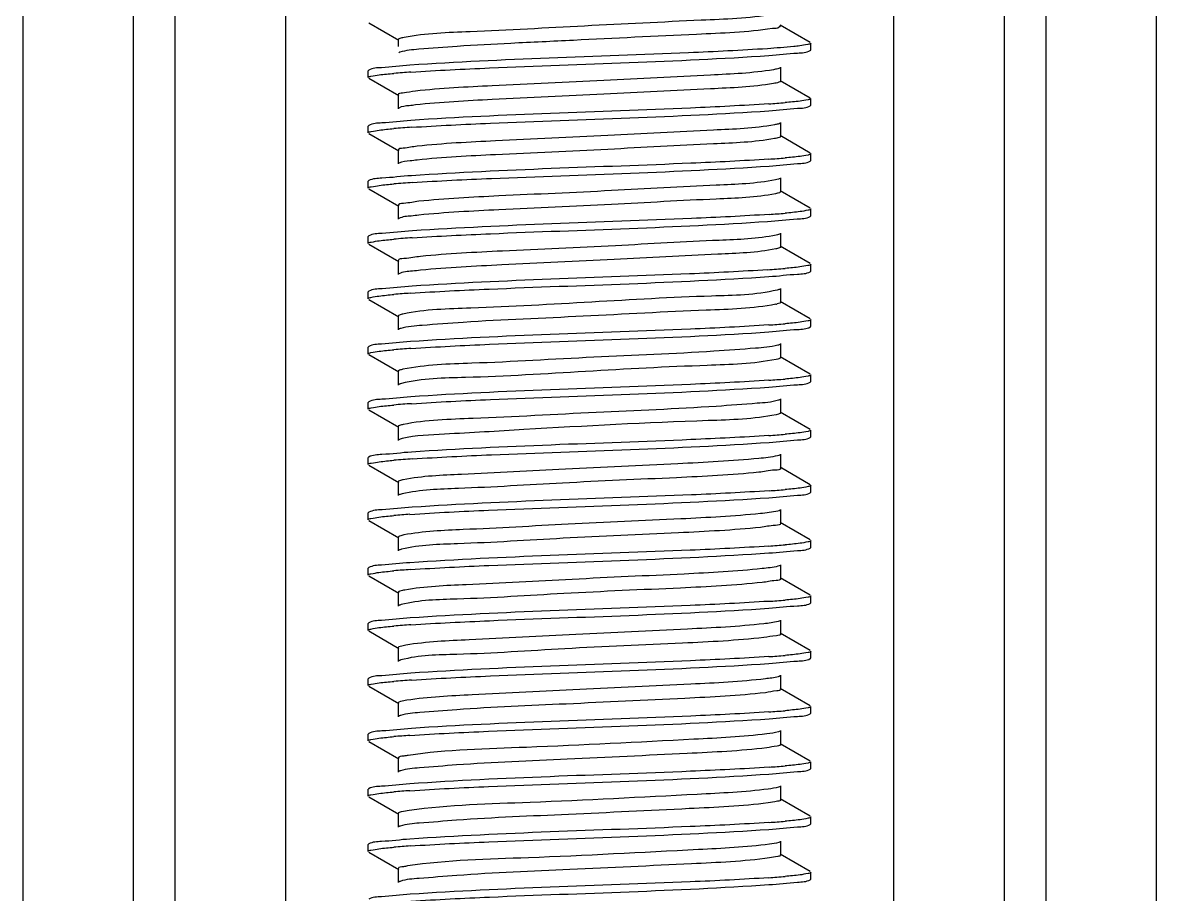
# Model space of a CAD drawing. Extents: x 1725261 to 1937680, y 860327 to 1571294.
# Drawn here: x 1831691.6 to 1832179.8, y 1212418.3 to 1212793.8 of the extents above; entities that cross this region are included whole.
import ezdxf

# ---------------------------------------------------------------- set-up
doc = ezdxf.new("R2010")
doc.units = 0
doc.header["$LTSCALE"] = 1000
doc.header["$MEASUREMENT"] = 0

msp = doc.modelspace()

# ---------------------------------------------------------------- linework, layer by layer
at = {"linetype": 'Continuous'}
for p, q in [((1831691.64, 1215988.29), (1831691.64, 1211247.26)), ((1831739.26, 1215988.29), (1831739.26, 1211247.26)), ((1831757.12, 1215988.29), (1831757.12, 1211247.26)), ((1831804.75, 1215988.29), (1831804.75, 1211247.26)), ((1832066.69, 1215988.29), (1832066.69, 1211247.26)), ((1832114.32, 1215988.29), (1832114.32, 1211247.26)), ((1832132.18, 1215988.29), (1832132.18, 1211247.26)), ((1832179.8, 1215988.29), (1832179.8, 1211247.26)), ((1831840.69, 1212793.7), (1831853.62, 1212786.22)), ((1832030.75, 1212785.29), (1832017.82, 1212792.77)), ((1831853.36, 1212786.52), (1831853.36, 1212783.51)), ((1831854.04, 1212781.05), (1831853.62, 1212780.87)), ((1832030.75, 1212781.79), (1832030.97, 1212782.05)), ((1832030.97, 1212782.05), (1832030.97, 1212785.03)), ((1832030.97, 1212782.05), (1832030.97, 1212785.03)), ((1831840.69, 1212773.38), (1831840.47, 1212773.12)), ((1831840.47, 1212770.15), (1831840.47, 1212773.12)), ((1831840.47, 1212770.15), (1831840.47, 1212773.12)), ((1832018.08, 1212768.66), (1832018.08, 1212774.61)), ((1831840.69, 1212769.89), (1831853.62, 1212762.4)), ((1832017.88, 1212768.92), (1832030.74, 1212761.48)), ((1831853.36, 1212762.7), (1831853.36, 1212756.75)), ((1832030.75, 1212757.98), (1832030.97, 1212758.24)), ((1832030.97, 1212758.24), (1832030.97, 1212761.22)), ((1832030.97, 1212758.24), (1832030.97, 1212761.22)), ((1831840.69, 1212749.57), (1831840.47, 1212749.31)), ((1831840.47, 1212746.33), (1831840.47, 1212749.31)), ((1831840.47, 1212746.33), (1831840.47, 1212749.31)), ((1832018.08, 1212744.85), (1832018.08, 1212750.8)), ((1831840.69, 1212746.07), (1831853.62, 1212738.59)), ((1832030.75, 1212737.66), (1832017.82, 1212745.15)), ((1831853.36, 1212738.89), (1831853.36, 1212732.94)), ((1832030.97, 1212734.43), (1832030.97, 1212737.4)), ((1832030.97, 1212734.43), (1832030.97, 1212737.4)), ((1832030.75, 1212734.17), (1832030.97, 1212734.43)), ((1831840.69, 1212725.76), (1831840.47, 1212725.5)), ((1831840.47, 1212722.52), (1831840.47, 1212725.5)), ((1831840.47, 1212722.52), (1831840.47, 1212725.5)), ((1832018.08, 1212721.03), (1832018.08, 1212726.99)), ((1831840.69, 1212722.26), (1831853.62, 1212714.78)), ((1832030.75, 1212713.85), (1832017.82, 1212721.33)), ((1831853.36, 1212715.08), (1831853.36, 1212709.13)), ((1832030.97, 1212710.61), (1832030.97, 1212713.59)), ((1832030.97, 1212710.61), (1832030.97, 1212713.59)), ((1832030.75, 1212710.35), (1832030.97, 1212710.61)), ((1832018.08, 1212697.22), (1832018.08, 1212703.17)), ((1831840.69, 1212701.95), (1831840.47, 1212701.68)), ((1831840.47, 1212698.71), (1831840.47, 1212701.68)), ((1831840.47, 1212698.71), (1831840.47, 1212701.68)), ((1831840.69, 1212698.45), (1831853.62, 1212690.97)), ((1832030.75, 1212690.04), (1832017.82, 1212697.52)), ((1831853.36, 1212691.27), (1831853.36, 1212685.31)), ((1832030.97, 1212686.8), (1832030.97, 1212689.78)), ((1832030.97, 1212686.8), (1832030.97, 1212689.78)), ((1832030.75, 1212686.54), (1832030.97, 1212686.8)), ((1832018.08, 1212673.41), (1832018.08, 1212679.36)), ((1831840.69, 1212678.13), (1831840.47, 1212677.87)), ((1831840.47, 1212674.9), (1831840.47, 1212677.87)), ((1831840.47, 1212674.9), (1831840.47, 1212677.87)), ((1831840.69, 1212674.63), (1831853.62, 1212667.15)), ((1832030.75, 1212666.23), (1832017.82, 1212673.71)), ((1831853.36, 1212667.45), (1831853.36, 1212661.5)), ((1832030.97, 1212662.99), (1832030.97, 1212665.97)), ((1832030.97, 1212662.99), (1832030.97, 1212665.97)), ((1832030.75, 1212662.73), (1832030.97, 1212662.99)), ((1831840.69, 1212654.32), (1831840.47, 1212654.06)), ((1831840.47, 1212651.08), (1831840.47, 1212654.06)), ((1831840.47, 1212651.08), (1831840.47, 1212654.06)), ((1832018.08, 1212649.59), (1832018.08, 1212655.55)), ((1831840.69, 1212650.82), (1831853.62, 1212643.34)), ((1832030.75, 1212642.41), (1832017.82, 1212649.9)), ((1832016.8, 1212648.92), (1832016.05, 1212648.75)), ((1831853.36, 1212643.64), (1831853.36, 1212637.69)), ((1832030.97, 1212639.18), (1832030.97, 1212642.15)), ((1832030.97, 1212639.18), (1832030.97, 1212642.15)), ((1832030.75, 1212638.92), (1832030.97, 1212639.18)), ((1831840.69, 1212630.51), (1831840.47, 1212630.25)), ((1831840.47, 1212627.27), (1831840.47, 1212630.25)), ((1831840.47, 1212627.27), (1831840.47, 1212630.25)), ((1832018.08, 1212625.78), (1832018.08, 1212631.73)), ((1831840.69, 1212627.01), (1831853.62, 1212619.53)), ((1832017.07, 1212625.19), (1832016.08, 1212624.94)), ((1832030.75, 1212618.6), (1832017.82, 1212626.08)), ((1831853.36, 1212619.83), (1831853.36, 1212613.87)), ((1832030.75, 1212615.1), (1832030.97, 1212615.36)), ((1832030.97, 1212615.36), (1832030.97, 1212618.34)), ((1832030.97, 1212615.36), (1832030.97, 1212618.34)), ((1831840.69, 1212606.69), (1831840.47, 1212606.43)), ((1831840.47, 1212603.46), (1831840.47, 1212606.43)), ((1831840.47, 1212603.46), (1831840.47, 1212606.43)), ((1832018.08, 1212601.97), (1832018.08, 1212607.92)), ((1831840.69, 1212603.2), (1831853.62, 1212595.71)), ((1832030.75, 1212594.79), (1832017.82, 1212602.27)), ((1831853.36, 1212596.02), (1831853.36, 1212590.06)), ((1832030.75, 1212591.29), (1832030.97, 1212591.55)), ((1832030.97, 1212591.55), (1832030.97, 1212594.53)), ((1832030.97, 1212591.55), (1832030.97, 1212594.53)), ((1831840.69, 1212582.88), (1831840.47, 1212582.62)), ((1831840.47, 1212579.64), (1831840.47, 1212582.62)), ((1831840.47, 1212579.64), (1831840.47, 1212582.62)), ((1832018.08, 1212578.16), (1832018.08, 1212584.11)), ((1831840.69, 1212579.38), (1831853.62, 1212571.9)), ((1832030.75, 1212570.97), (1832017.82, 1212578.46)), ((1831853.36, 1212572.2), (1831853.36, 1212566.25)), ((1832030.75, 1212567.48), (1832030.97, 1212567.74)), ((1832030.97, 1212567.74), (1832030.97, 1212570.71)), ((1832030.97, 1212567.74), (1832030.97, 1212570.71)), ((1831840.69, 1212559.07), (1831840.47, 1212558.81)), ((1831840.47, 1212555.83), (1831840.47, 1212558.81)), ((1831840.47, 1212555.83), (1831840.47, 1212558.81)), ((1832018.08, 1212554.34), (1832018.08, 1212560.3)), ((1831840.69, 1212555.57), (1831853.62, 1212548.09)), ((1832030.75, 1212547.16), (1832017.82, 1212554.64)), ((1831853.36, 1212548.39), (1831853.36, 1212542.44)), ((1832030.97, 1212543.92), (1832030.97, 1212546.9)), ((1832030.97, 1212543.92), (1832030.97, 1212546.9)), ((1832030.75, 1212543.66), (1832030.97, 1212543.92)), ((1831840.69, 1212535.26), (1831840.47, 1212534.99)), ((1831840.47, 1212532.02), (1831840.47, 1212534.99)), ((1831840.47, 1212532.02), (1831840.47, 1212534.99)), ((1832018.08, 1212530.53), (1832018.08, 1212536.48)), ((1831840.69, 1212531.76), (1831853.62, 1212524.28)), ((1832030.75, 1212523.35), (1832017.82, 1212530.83)), ((1831853.36, 1212524.58), (1831853.36, 1212518.62)), ((1832030.97, 1212520.11), (1832030.97, 1212523.09)), ((1832030.97, 1212520.11), (1832030.97, 1212523.09)), ((1832030.75, 1212519.85), (1832030.97, 1212520.11)), ((1832018.08, 1212506.72), (1832018.08, 1212512.67)), ((1831840.69, 1212511.44), (1831840.47, 1212511.18)), ((1831840.47, 1212508.21), (1831840.47, 1212511.18)), ((1831840.47, 1212508.21), (1831840.47, 1212511.18)), ((1831840.69, 1212507.94), (1831853.62, 1212500.46)), ((1832030.75, 1212499.54), (1832017.82, 1212507.02)), ((1831853.36, 1212500.76), (1831853.36, 1212494.81)), ((1832030.97, 1212496.3), (1832030.97, 1212499.28)), ((1832030.97, 1212496.3), (1832030.97, 1212499.28)), ((1832030.75, 1212496.04), (1832030.97, 1212496.3)), ((1832018.08, 1212482.9), (1832018.08, 1212488.86)), ((1831840.69, 1212487.63), (1831840.47, 1212487.37)), ((1831840.47, 1212484.39), (1831840.47, 1212487.37)), ((1831840.47, 1212484.39), (1831840.47, 1212487.37)), ((1831840.69, 1212484.13), (1831853.62, 1212476.65)), ((1832030.75, 1212475.72), (1832017.82, 1212483.21)), ((1831853.36, 1212476.95), (1831853.36, 1212471)), ((1832030.97, 1212472.49), (1832030.97, 1212475.46)), ((1832030.97, 1212472.49), (1832030.97, 1212475.46)), ((1832030.75, 1212472.23), (1832030.97, 1212472.49)), ((1831840.69, 1212463.82), (1831840.47, 1212463.56)), ((1832018.08, 1212459.09), (1832018.08, 1212465.04)), ((1831840.47, 1212460.58), (1831840.47, 1212463.56)), ((1831840.47, 1212460.58), (1831840.47, 1212463.56)), ((1831840.69, 1212460.32), (1831853.62, 1212452.84)), ((1832030.75, 1212451.91), (1832017.82, 1212459.39)), ((1831853.36, 1212453.14), (1831853.36, 1212447.19)), ((1832030.97, 1212448.67), (1832030.97, 1212451.65)), ((1832030.97, 1212448.67), (1832030.97, 1212451.65)), ((1832030.75, 1212448.41), (1832030.97, 1212448.67)), ((1831840.69, 1212440), (1831840.47, 1212439.74)), ((1831840.47, 1212436.77), (1831840.47, 1212439.74)), ((1831840.47, 1212436.77), (1831840.47, 1212439.74)), ((1832018.08, 1212435.28), (1832018.08, 1212441.23)), ((1831840.69, 1212436.51), (1831853.62, 1212429.02)), ((1832030.75, 1212428.1), (1832017.82, 1212435.58)), ((1831853.36, 1212429.33), (1831853.36, 1212423.37)), ((1832030.75, 1212424.6), (1832030.97, 1212424.86)), ((1832030.97, 1212424.86), (1832030.97, 1212427.84)), ((1832030.97, 1212424.86), (1832030.97, 1212427.84))]:
    msp.add_line(p, q, dxfattribs=at)
for centre, radius, start, end in [((1831886.26, 1212358.37), 415.08, 93.7926, 94.8061), ((1831985.58, 1213167.97), 410.04, 273.8292, 274.8033), ((1831886.66, 1212329.59), 420.06, 93.7603, 94.8057), ((1831985.64, 1213143.39), 409.27, 273.8342, 274.8034), ((1831887.1, 1212300.16), 425.69, 93.7255, 94.8043), ((1831985.77, 1213117.93), 407.62, 273.8451, 274.8038), ((1831887.02, 1212277.37), 424.66, 93.7318, 94.8044), ((1831984.92, 1213104.79), 418.32, 273.7704, 274.8067), ((1831885.96, 1212266.92), 411.26, 93.8184, 94.8057), ((1832012.4, 1212690.09), 17.9, 281.5616, 283.1978), ((1831985.58, 1213072.71), 410.03, 273.8292, 274.8033), ((1831886.25, 1212239.45), 414.93, 93.7936, 94.8061), ((1831985.58, 1213048.92), 410.05, 273.8291, 274.8033), ((1831886.64, 1212210.71), 419.88, 93.7615, 94.8057), ((1831985.64, 1213024.38), 409.32, 273.8339, 274.8034), ((1831887.08, 1212181.29), 425.5, 93.7266, 94.8043), ((1831985.77, 1212998.93), 407.68, 273.8448, 274.8037), ((1831885.77, 1212174.04), 408.89, 93.8354, 94.8048), ((1831985.64, 1212976.73), 409.29, 273.8341, 274.8034), ((1831885.95, 1212147.96), 411.16, 93.8191, 94.8056), ((1831985.59, 1212953.64), 410.02, 273.8293, 274.8033), ((1831886.24, 1212120.53), 414.79, 93.7945, 94.8061), ((1831985.58, 1212929.86), 410.06, 273.829, 274.8033), ((1831886.62, 1212091.86), 419.66, 93.7629, 94.8058), ((1831985.62, 1212905.54), 409.55, 273.8325, 274.8033), ((1831885.69, 1212079.76), 407.91, 93.8435, 94.8035), ((1831985.76, 1212880.02), 407.83, 273.8438, 274.8035), ((1831885.76, 1212055.03), 408.84, 93.8358, 94.8047), ((1831985.65, 1212857.63), 409.26, 273.8343, 274.8034), ((1831885.94, 1212028.99), 411.06, 93.8198, 94.8056), ((1831985.59, 1212834.56), 410, 273.8293, 274.8033)]:
    msp.add_arc(centre, radius, start, end, dxfattribs=at)
for points, knots in [([(1832014.46, 1212797.3), (1832004.34, 1212795.71), (1831977.29, 1212794.6), (1831933.89, 1212792.44), (1831891.29, 1212790.06), (1831865.19, 1212789.21), (1831855.85, 1212787.45)], [0, 0, 0, 0, 0.193342, 0.50965, 0.820575, 1, 1, 1, 1]), ([(1832014.46, 1212791.34), (1832003.69, 1212789.65), (1831975.01, 1212788.58), (1831937.49, 1212786.59), (1831903.15, 1212784.97), (1831880.91, 1212783.92), (1831865.07, 1212782.48), (1831856.64, 1212781.98), (1831854.04, 1212781.05)], [0, 0, 0, 0, 0.203475, 0.533865, 0.701503, 0.845145, 0.948486, 1, 1, 1, 1]), ([(1832017.82, 1212792.77), (1832018.04, 1212792.65), (1832016.88, 1212790.86), (1832015.52, 1212791.51), (1832014.46, 1212791.34)], [0, 0, 0, 0, 0.189692, 1, 1, 1, 1]), ([(1831855.85, 1212787.45), (1831855.22, 1212787.33), (1831854.51, 1212787.17), (1831853.36, 1212786.78), (1831853.36, 1212786.52)], [0, 0, 0, 0, 0.711587, 1, 1, 1, 1]), ([(1832012.32, 1212782.62), (1832001.01, 1212781.86), (1831949.71, 1212779.4), (1831898.34, 1212778.21), (1831858.42, 1212775.49)], [0, 0, 0, 0, 0.220809, 1, 1, 1, 1]), ([(1832026.3, 1212783.84), (1832025.42, 1212783.72), (1832020.77, 1212783.21), (1832016.1, 1212782.87), (1832012.32, 1212782.62)], [0, 0, 0, 0, 0.191038, 1, 1, 1, 1]), ([(1832012.97, 1212779.68), (1832017.08, 1212779.96), (1832022.85, 1212780.76), (1832029.14, 1212780.87), (1832030.74, 1212781.79)], [0, 0, 0, 0, 0.690315, 1, 1, 1, 1]), ([(1832030.97, 1212785.03), (1832030.97, 1212784.59), (1832028.65, 1212784.31), (1832027.48, 1212783.99), (1832026.3, 1212783.84)], [0, 0, 0, 0, 0.271231, 1, 1, 1, 1]), ([(1831858.81, 1212772.54), (1831870.1, 1212773.3), (1831921.49, 1212775.77), (1831972.94, 1212776.96), (1832012.97, 1212779.68)], [0, 0, 0, 0, 0.220033, 1, 1, 1, 1]), ([(1831840.47, 1212770.15), (1831840.47, 1212770.58), (1831842.76, 1212770.87), (1831843.92, 1212771.18), (1831845.08, 1212771.33)], [0, 0, 0, 0, 0.271439, 1, 1, 1, 1]), ([(1831858.42, 1212775.49), (1831854.32, 1212775.21), (1831848.57, 1212774.41), (1831842.3, 1212774.3), (1831840.7, 1212773.38)], [0, 0, 0, 0, 0.690276, 1, 1, 1, 1]), ([(1832014.93, 1212773.56), (1832005.98, 1212772.05), (1831981.53, 1212771.03), (1831941.2, 1212768.84), (1831898.85, 1212766.91), (1831871.77, 1212765.54), (1831860.8, 1212764.33)], [0, 0, 0, 0, 0.176416, 0.473758, 0.785535, 1, 1, 1, 1]), ([(1832017.82, 1212774.31), (1832017.49, 1212774.12), (1832016.52, 1212773.86), (1832015.55, 1212773.66), (1832014.93, 1212773.56)], [0, 0, 0, 0, 0.372348, 1, 1, 1, 1]), ([(1832014.93, 1212767.61), (1832005.98, 1212766.1), (1831981.53, 1212765.08), (1831941.2, 1212762.88), (1831898.85, 1212760.96), (1831871.77, 1212759.59), (1831860.8, 1212758.38)], [0, 0, 0, 0, 0.176416, 0.473758, 0.785535, 1, 1, 1, 1]), ([(1832018.08, 1212768.66), (1832018.07, 1212768.34), (1832016.59, 1212767.95), (1832015.72, 1212767.74), (1832014.93, 1212767.61)], [0, 0, 0, 0, 0.283117, 1, 1, 1, 1]), ([(1831860.8, 1212764.33), (1831858.94, 1212764.12), (1831857.16, 1212763.58), (1831853.35, 1212763.39), (1831853.36, 1212762.7)], [0, 0, 0, 0, 0.732536, 1, 1, 1, 1]), ([(1831860.8, 1212758.38), (1831859.9, 1212758.28), (1831857.52, 1212757.92), (1831854.94, 1212757.82), (1831853.62, 1212757.05)], [0, 0, 0, 0, 0.371201, 1, 1, 1, 1]), ([(1832012.97, 1212758.85), (1832001.73, 1212758.08), (1831950.34, 1212755.61), (1831898.9, 1212754.4), (1831858.81, 1212751.7)], [0, 0, 0, 0, 0.218896, 1, 1, 1, 1]), ([(1832013.01, 1212755.87), (1832017.12, 1212756.15), (1832022.87, 1212756.95), (1832029.14, 1212757.06), (1832030.74, 1212757.98)], [0, 0, 0, 0, 0.690269, 1, 1, 1, 1]), ([(1832030.97, 1212761.22), (1832030.97, 1212760.78), (1832028.68, 1212760.5), (1832027.52, 1212760.18), (1832026.37, 1212760.03)], [0, 0, 0, 0, 0.271491, 1, 1, 1, 1]), ([(1831858.81, 1212751.7), (1831854.61, 1212751.42), (1831848.74, 1212750.6), (1831842.33, 1212750.51), (1831840.7, 1212749.57)], [0, 0, 0, 0, 0.690689, 1, 1, 1, 1]), ([(1831859.11, 1212748.74), (1831870.42, 1212749.5), (1831921.72, 1212751.96), (1831973.09, 1212753.16), (1832013.01, 1212755.87)], [0, 0, 0, 0, 0.220774, 1, 1, 1, 1]), ([(1831840.47, 1212746.33), (1831840.47, 1212746.77), (1831842.8, 1212747.05), (1831843.97, 1212747.37), (1831845.14, 1212747.53)], [0, 0, 0, 0, 0.271222, 1, 1, 1, 1]), ([(1832015.37, 1212749.82), (1832006.71, 1212748.26), (1831982.64, 1212747.32), (1831942.66, 1212745.07), (1831900.11, 1212743.18), (1831872.72, 1212741.78), (1831861.51, 1212740.59)], [0, 0, 0, 0, 0.171322, 0.466729, 0.780436, 1, 1, 1, 1]), ([(1832017.82, 1212750.5), (1832017.54, 1212750.34), (1832016.71, 1212750.09), (1832015.89, 1212749.92), (1832015.37, 1212749.82)], [0, 0, 0, 0, 0.378906, 1, 1, 1, 1]), ([(1832015.37, 1212743.87), (1832006.71, 1212742.3), (1831982.64, 1212741.37), (1831942.66, 1212739.11), (1831900.11, 1212737.22), (1831872.72, 1212735.83), (1831861.51, 1212734.64)], [0, 0, 0, 0, 0.171322, 0.466729, 0.780436, 1, 1, 1, 1]), ([(1832018.08, 1212744.85), (1832018.08, 1212744.57), (1832016.82, 1212744.17), (1832016.05, 1212743.99), (1832015.37, 1212743.87)], [0, 0, 0, 0, 0.286608, 1, 1, 1, 1]), ([(1831861.51, 1212740.59), (1831859.47, 1212740.38), (1831857.53, 1212739.77), (1831853.36, 1212739.64), (1831853.36, 1212738.89)], [0, 0, 0, 0, 0.7335, 1, 1, 1, 1]), ([(1832030.97, 1212737.4), (1832030.97, 1212736.97), (1832028.69, 1212736.69), (1832027.53, 1212736.37), (1832026.38, 1212736.22)], [0, 0, 0, 0, 0.271533, 1, 1, 1, 1]), ([(1831861.51, 1212734.64), (1831860.51, 1212734.53), (1831857.9, 1212734.15), (1831855.07, 1212734.08), (1831853.62, 1212733.24)], [0, 0, 0, 0, 0.373307, 1, 1, 1, 1]), ([(1832013.01, 1212735.04), (1832001.82, 1212734.28), (1831950.52, 1212731.8), (1831899.15, 1212730.59), (1831859.11, 1212727.91)], [0, 0, 0, 0, 0.218489, 1, 1, 1, 1]), ([(1832013.11, 1212732.07), (1832017.19, 1212732.35), (1832022.91, 1212733.14), (1832029.15, 1212733.25), (1832030.74, 1212734.17)], [0, 0, 0, 0, 0.690169, 1, 1, 1, 1]), ([(1831859.11, 1212727.91), (1831854.84, 1212727.62), (1831848.87, 1212726.8), (1831842.35, 1212726.71), (1831840.7, 1212725.76)], [0, 0, 0, 0, 0.690984, 1, 1, 1, 1]), ([(1831859.44, 1212724.95), (1831870.78, 1212725.71), (1831922, 1212728.16), (1831973.29, 1212729.35), (1832013.11, 1212732.07)], [0, 0, 0, 0, 0.221632, 1, 1, 1, 1]), ([(1831840.47, 1212722.52), (1831840.47, 1212722.97), (1831842.84, 1212723.24), (1831844.03, 1212723.57), (1831845.22, 1212723.72)], [0, 0, 0, 0, 0.270951, 1, 1, 1, 1]), ([(1832015.77, 1212726.09), (1832007.41, 1212724.45), (1831983.73, 1212723.62), (1831944.11, 1212721.29), (1831901.38, 1212719.44), (1831873.7, 1212718.02), (1831862.24, 1212716.86)], [0, 0, 0, 0, 0.16621, 0.459673, 0.775317, 1, 1, 1, 1]), ([(1832017.82, 1212726.68), (1832017.58, 1212726.55), (1832016.89, 1212726.33), (1832016.2, 1212726.17), (1832015.77, 1212726.09)], [0, 0, 0, 0, 0.386574, 1, 1, 1, 1]), ([(1832015.77, 1212720.13), (1832007.41, 1212718.5), (1831983.73, 1212717.67), (1831944.11, 1212715.34), (1831901.38, 1212713.48), (1831873.7, 1212712.07), (1831862.24, 1212710.9)], [0, 0, 0, 0, 0.16621, 0.459673, 0.775317, 1, 1, 1, 1]), ([(1832018.08, 1212721.03), (1832018.08, 1212720.79), (1832017.03, 1212720.4), (1832016.36, 1212720.25), (1832015.77, 1212720.13)], [0, 0, 0, 0, 0.29131, 1, 1, 1, 1]), ([(1831862.24, 1212716.86), (1831860.02, 1212716.63), (1831857.93, 1212715.96), (1831853.36, 1212715.89), (1831853.36, 1212715.08)], [0, 0, 0, 0, 0.734301, 1, 1, 1, 1]), ([(1832030.97, 1212713.59), (1832030.97, 1212713.16), (1832028.7, 1212712.87), (1832027.55, 1212712.56), (1832026.41, 1212712.41)], [0, 0, 0, 0, 0.271629, 1, 1, 1, 1]), ([(1831862.24, 1212710.9), (1831861.15, 1212710.79), (1831858.3, 1212710.38), (1831855.2, 1212710.34), (1831853.62, 1212709.43)], [0, 0, 0, 0, 0.375224, 1, 1, 1, 1]), ([(1831859.38, 1212701.14), (1831870.63, 1212701.89), (1831921.65, 1212704.33), (1831972.72, 1212705.54), (1832012.43, 1212708.21)], [0, 0, 0, 0, 0.220785, 1, 1, 1, 1]), ([(1832013.11, 1212711.23), (1832001.96, 1212710.47), (1831950.74, 1212708), (1831899.45, 1212706.78), (1831859.44, 1212704.12)], [0, 0, 0, 0, 0.217929, 1, 1, 1, 1]), ([(1832012.43, 1212708.21), (1832016.67, 1212708.49), (1832022.61, 1212709.32), (1832029.09, 1212709.41), (1832030.74, 1212710.35)], [0, 0, 0, 0, 0.690884, 1, 1, 1, 1]), ([(1831859.44, 1212704.12), (1831855.1, 1212703.83), (1831849.02, 1212702.99), (1831842.38, 1212702.91), (1831840.7, 1212701.95)], [0, 0, 0, 0, 0.691296, 1, 1, 1, 1]), ([(1832017.82, 1212702.87), (1832017.62, 1212702.76), (1832017.06, 1212702.56), (1832016.49, 1212702.42), (1832016.15, 1212702.35)], [0, 0, 0, 0, 0.395232, 1, 1, 1, 1]), ([(1831840.47, 1212698.71), (1831840.47, 1212699.15), (1831842.83, 1212699.43), (1831844.02, 1212699.76), (1831845.21, 1212699.91)], [0, 0, 0, 0, 0.270992, 1, 1, 1, 1]), ([(1832016.15, 1212702.35), (1832008.09, 1212700.63), (1831984.79, 1212699.93), (1831945.57, 1212697.52), (1831902.67, 1212695.7), (1831874.7, 1212694.27), (1831863, 1212693.12)], [0, 0, 0, 0, 0.161077, 0.452585, 0.770175, 1, 1, 1, 1]), ([(1831863, 1212693.12), (1831860.6, 1212692.88), (1831858.34, 1212692.14), (1831853.36, 1212692.14), (1831853.36, 1212691.27)], [0, 0, 0, 0, 0.734958, 1, 1, 1, 1]), ([(1832015.9, 1212696.35), (1832007.71, 1212694.7), (1831984.34, 1212693.91), (1831945.1, 1212691.56), (1831902.41, 1212689.73), (1831874.62, 1212688.3), (1831863, 1212687.17)], [0, 0, 0, 0, 0.163685, 0.455244, 0.771393, 1, 1, 1, 1]), ([(1832018.08, 1212697.22), (1832018.08, 1212696.99), (1832017.1, 1212696.6), (1832016.46, 1212696.46), (1832015.9, 1212696.35)], [0, 0, 0, 0, 0.292957, 1, 1, 1, 1]), ([(1832030.97, 1212689.78), (1832030.97, 1212689.34), (1832028.67, 1212689.06), (1832027.5, 1212688.74), (1832026.34, 1212688.59)], [0, 0, 0, 0, 0.271348, 1, 1, 1, 1]), ([(1831863, 1212687.17), (1831861.81, 1212687.05), (1831858.71, 1212686.61), (1831855.33, 1212686.61), (1831853.62, 1212685.61)], [0, 0, 0, 0, 0.376966, 1, 1, 1, 1]), ([(1831858.57, 1212677.27), (1831869.85, 1212678.04), (1831921.32, 1212680.51), (1831972.85, 1212681.71), (1832012.97, 1212684.43)], [0, 0, 0, 0, 0.219478, 1, 1, 1, 1]), ([(1832012.43, 1212687.37), (1832001.24, 1212686.62), (1831950.22, 1212684.17), (1831899.15, 1212682.95), (1831859.38, 1212680.3)], [0, 0, 0, 0, 0.219586, 1, 1, 1, 1]), ([(1832012.97, 1212684.43), (1832017.08, 1212684.71), (1832022.85, 1212685.51), (1832029.14, 1212685.62), (1832030.74, 1212686.54)], [0, 0, 0, 0, 0.690315, 1, 1, 1, 1]), ([(1831859.38, 1212680.3), (1831855.05, 1212680.01), (1831848.99, 1212679.17), (1831842.38, 1212679.1), (1831840.7, 1212678.13)], [0, 0, 0, 0, 0.69124, 1, 1, 1, 1]), ([(1832016.49, 1212678.61), (1832007.31, 1212676.45), (1831980.4, 1212676.08), (1831936.57, 1212673.4), (1831892.3, 1212670.93), (1831864.95, 1212670.3), (1831855.36, 1212668.29)], [0, 0, 0, 0, 0.175128, 0.495203, 0.817983, 1, 1, 1, 1]), ([(1832017.82, 1212679.06), (1832017.65, 1212678.96), (1832017.21, 1212678.8), (1832016.76, 1212678.68), (1832016.49, 1212678.61)], [0, 0, 0, 0, 0.405131, 1, 1, 1, 1]), ([(1831840.47, 1212674.9), (1831840.47, 1212675.33), (1831842.74, 1212675.61), (1831843.89, 1212675.92), (1831845.04, 1212676.07)], [0, 0, 0, 0, 0.27158, 1, 1, 1, 1]), ([(1832015.99, 1212672.55), (1832006.15, 1212670.53), (1831978.26, 1212669.92), (1831933.5, 1212667.11), (1831892.6, 1212665.69), (1831866.49, 1212663.6), (1831857.41, 1212662.97), (1831854.42, 1212662.11)], [0, 0, 0, 0, 0.186078, 0.513276, 0.832943, 0.94246, 1, 1, 1, 1]), ([(1832018.08, 1212673.41), (1832018.07, 1212673.22), (1832017.4, 1212672.88), (1832016.89, 1212672.76), (1832016.49, 1212672.66)], [0, 0, 0, 0, 0.304522, 1, 1, 1, 1]), ([(1831855.36, 1212668.29), (1831854.85, 1212668.18), (1831854.25, 1212668.05), (1831853.36, 1212667.67), (1831853.36, 1212667.45)], [0, 0, 0, 0, 0.704943, 1, 1, 1, 1]), ([(1832030.97, 1212665.97), (1832030.97, 1212665.53), (1832028.68, 1212665.25), (1832027.52, 1212664.93), (1832026.37, 1212664.78)], [0, 0, 0, 0, 0.271492, 1, 1, 1, 1]), ([(1831854.42, 1212662.11), (1831854.26, 1212662.06), (1831853.99, 1212661.98), (1831853.73, 1212661.86), (1831853.62, 1212661.8)], [0, 0, 0, 0, 0.573549, 1, 1, 1, 1]), ([(1832012.97, 1212663.6), (1832001.7, 1212662.83), (1831950.24, 1212660.35), (1831898.71, 1212659.16), (1831858.57, 1212656.43)], [0, 0, 0, 0, 0.219133, 1, 1, 1, 1]), ([(1831858.8, 1212653.47), (1831870.09, 1212654.23), (1831921.48, 1212656.7), (1831972.93, 1212657.9), (1832012.97, 1212660.62)], [0, 0, 0, 0, 0.220011, 1, 1, 1, 1]), ([(1832012.97, 1212660.62), (1832017.08, 1212660.9), (1832022.85, 1212661.7), (1832029.14, 1212661.81), (1832030.74, 1212662.73)], [0, 0, 0, 0, 0.690316, 1, 1, 1, 1]), ([(1831858.57, 1212656.43), (1831854.43, 1212656.15), (1831848.63, 1212655.35), (1831842.31, 1212655.25), (1831840.7, 1212654.32)], [0, 0, 0, 0, 0.690447, 1, 1, 1, 1]), ([(1832016.8, 1212654.88), (1832013.68, 1212654.06), (1832004.43, 1212653.37), (1831978.11, 1212651.36), (1831937.29, 1212649.9), (1831892.78, 1212647.1), (1831865.12, 1212646.51), (1831855.4, 1212644.49)], [0, 0, 0, 0, 0.059799, 0.170734, 0.490641, 0.815855, 1, 1, 1, 1]), ([(1832017.82, 1212655.25), (1832017.69, 1212655.17), (1832017.35, 1212655.03), (1832017, 1212654.93), (1832016.8, 1212654.88)], [0, 0, 0, 0, 0.416277, 1, 1, 1, 1]), ([(1831840.47, 1212651.08), (1831840.47, 1212651.52), (1831842.76, 1212651.8), (1831843.92, 1212652.12), (1831845.08, 1212652.27)], [0, 0, 0, 0, 0.271445, 1, 1, 1, 1]), ([(1832018.08, 1212649.59), (1832018.08, 1212649.44), (1832017.55, 1212649.12), (1832017.12, 1212649.01), (1832016.8, 1212648.92)], [0, 0, 0, 0, 0.312927, 1, 1, 1, 1]), ([(1831855.4, 1212644.49), (1831854.88, 1212644.38), (1831854.27, 1212644.24), (1831853.36, 1212643.86), (1831853.36, 1212643.64)], [0, 0, 0, 0, 0.705397, 1, 1, 1, 1]), ([(1832016.05, 1212648.75), (1832006.35, 1212646.73), (1831978.77, 1212646.09), (1831934.24, 1212643.67), (1831890.48, 1212640.83), (1831863.66, 1212640.66), (1831854.7, 1212638.37)], [0, 0, 0, 0, 0.183701, 0.508444, 0.82842, 1, 1, 1, 1]), ([(1832012.97, 1212639.78), (1832001.73, 1212639.02), (1831950.34, 1212636.54), (1831898.89, 1212635.34), (1831858.8, 1212632.64)], [0, 0, 0, 0, 0.218907, 1, 1, 1, 1]), ([(1832030.97, 1212642.15), (1832030.97, 1212641.72), (1832028.68, 1212641.43), (1832027.52, 1212641.12), (1832026.37, 1212640.97)], [0, 0, 0, 0, 0.271491, 1, 1, 1, 1]), ([(1831854.7, 1212638.37), (1831854.49, 1212638.32), (1831854.12, 1212638.21), (1831853.76, 1212638.07), (1831853.62, 1212637.99)], [0, 0, 0, 0, 0.586059, 1, 1, 1, 1]), ([(1831859.1, 1212629.68), (1831870.41, 1212630.44), (1831921.71, 1212632.9), (1831973.08, 1212634.09), (1832013.01, 1212636.81)], [0, 0, 0, 0, 0.220746, 1, 1, 1, 1]), ([(1832013.01, 1212636.81), (1832017.11, 1212637.09), (1832022.87, 1212637.89), (1832029.14, 1212638), (1832030.74, 1212638.92)], [0, 0, 0, 0, 0.690272, 1, 1, 1, 1]), ([(1831858.8, 1212632.64), (1831854.61, 1212632.35), (1831848.73, 1212631.54), (1831842.33, 1212631.44), (1831840.7, 1212630.51)], [0, 0, 0, 0, 0.69068, 1, 1, 1, 1]), ([(1832017.07, 1212631.14), (1832014.12, 1212630.27), (1832005.08, 1212629.65), (1831979.03, 1212627.55), (1831938.1, 1212626.14), (1831893.29, 1212623.32), (1831865.34, 1212622.71), (1831855.47, 1212620.69)], [0, 0, 0, 0, 0.056967, 0.166117, 0.485703, 0.813401, 1, 1, 1, 1]), ([(1832017.82, 1212631.43), (1832017.72, 1212631.38), (1832017.47, 1212631.27), (1832017.22, 1212631.18), (1832017.07, 1212631.14)], [0, 0, 0, 0, 0.42914, 1, 1, 1, 1]), ([(1831840.47, 1212627.27), (1831840.47, 1212627.71), (1831842.79, 1212627.99), (1831843.97, 1212628.31), (1831845.14, 1212628.46)], [0, 0, 0, 0, 0.271231, 1, 1, 1, 1]), ([(1832016.08, 1212624.94), (1832006.52, 1212622.94), (1831970.03, 1212622.02), (1831922.52, 1212619.46), (1831878.65, 1212616.75), (1831861, 1212616.01), (1831855.02, 1212614.64)], [0, 0, 0, 0, 0.181624, 0.673933, 0.885992, 1, 1, 1, 1]), ([(1832018.08, 1212625.78), (1832018.08, 1212625.65), (1832017.68, 1212625.36), (1832017.33, 1212625.26), (1832017.07, 1212625.19)], [0, 0, 0, 0, 0.323936, 1, 1, 1, 1]), ([(1831855.47, 1212620.69), (1831854.93, 1212620.58), (1831854.31, 1212620.44), (1831853.36, 1212620.05), (1831853.36, 1212619.83)], [0, 0, 0, 0, 0.706204, 1, 1, 1, 1]), ([(1832013.01, 1212615.97), (1832001.81, 1212615.21), (1831950.51, 1212612.74), (1831899.14, 1212611.53), (1831859.1, 1212608.84)], [0, 0, 0, 0, 0.218507, 1, 1, 1, 1]), ([(1832013.11, 1212613), (1832017.19, 1212613.28), (1832022.91, 1212614.08), (1832029.15, 1212614.19), (1832030.74, 1212615.1)], [0, 0, 0, 0, 0.690172, 1, 1, 1, 1]), ([(1832030.97, 1212618.34), (1832030.97, 1212617.91), (1832028.69, 1212617.62), (1832027.53, 1212617.31), (1832026.38, 1212617.16)], [0, 0, 0, 0, 0.27153, 1, 1, 1, 1]), ([(1831855.02, 1212614.64), (1831854.73, 1212614.57), (1831854.26, 1212614.45), (1831853.79, 1212614.28), (1831853.62, 1212614.18)], [0, 0, 0, 0, 0.596978, 1, 1, 1, 1]), ([(1831859.43, 1212605.89), (1831870.77, 1212606.64), (1831921.99, 1212609.1), (1831973.28, 1212610.29), (1832013.11, 1212613)], [0, 0, 0, 0, 0.221603, 1, 1, 1, 1]), ([(1831859.1, 1212608.84), (1831854.83, 1212608.56), (1831848.87, 1212607.73), (1831842.35, 1212607.65), (1831840.7, 1212606.69)], [0, 0, 0, 0, 0.690974, 1, 1, 1, 1]), ([(1832008.59, 1212606.08), (1831997.01, 1212604.94), (1831969.23, 1212603.52), (1831926.53, 1212601.68), (1831887.21, 1212599.34), (1831863.78, 1212598.54), (1831855.55, 1212596.89)], [0, 0, 0, 0, 0.227856, 0.543944, 0.835881, 1, 1, 1, 1]), ([(1832017.82, 1212607.62), (1832017.49, 1212607.43), (1832014.43, 1212606.61), (1832011.32, 1212606.35), (1832008.59, 1212606.08)], [0, 0, 0, 0, 0.122489, 1, 1, 1, 1]), ([(1831840.47, 1212603.46), (1831840.47, 1212603.9), (1831842.84, 1212604.18), (1831844.03, 1212604.51), (1831845.22, 1212604.66)], [0, 0, 0, 0, 0.27096, 1, 1, 1, 1]), ([(1832018.08, 1212601.97), (1832018.08, 1212601.11), (1832013.18, 1212601.09), (1832010.96, 1212600.37), (1832008.59, 1212600.13)], [0, 0, 0, 0, 0.265163, 1, 1, 1, 1]), ([(1831855.55, 1212596.89), (1831855, 1212596.78), (1831854.35, 1212596.63), (1831853.36, 1212596.25), (1831853.36, 1212596.02)], [0, 0, 0, 0, 0.707279, 1, 1, 1, 1]), ([(1832008.59, 1212600.13), (1831996.82, 1212598.97), (1831968.64, 1212597.52), (1831925.47, 1212595.73), (1831886.2, 1212593.2), (1831862.93, 1212592.65), (1831855.02, 1212590.83)], [0, 0, 0, 0, 0.230632, 0.550008, 0.84183, 1, 1, 1, 1]), ([(1831855.02, 1212590.83), (1831854.74, 1212590.76), (1831854.26, 1212590.64), (1831853.79, 1212590.46), (1831853.62, 1212590.36)], [0, 0, 0, 0, 0.596953, 1, 1, 1, 1]), ([(1832013.11, 1212592.17), (1832001.96, 1212591.41), (1831950.73, 1212588.94), (1831899.44, 1212587.71), (1831859.43, 1212585.05)], [0, 0, 0, 0, 0.217948, 1, 1, 1, 1]), ([(1832013.01, 1212589.18), (1832017.12, 1212589.46), (1832022.87, 1212590.26), (1832029.14, 1212590.37), (1832030.74, 1212591.29)], [0, 0, 0, 0, 0.69027, 1, 1, 1, 1]), ([(1832030.97, 1212594.53), (1832030.97, 1212594.1), (1832028.7, 1212593.81), (1832027.55, 1212593.5), (1832026.41, 1212593.35)], [0, 0, 0, 0, 0.271626, 1, 1, 1, 1]), ([(1831858.42, 1212582.01), (1831869.7, 1212582.78), (1831921.23, 1212585.26), (1831972.82, 1212586.45), (1832013.01, 1212589.18)], [0, 0, 0, 0, 0.219156, 1, 1, 1, 1]), ([(1831840.47, 1212579.64), (1831840.47, 1212580.07), (1831842.74, 1212580.36), (1831843.88, 1212580.67), (1831845.03, 1212580.82)], [0, 0, 0, 0, 0.271632, 1, 1, 1, 1]), ([(1831859.43, 1212585.05), (1831855.09, 1212584.76), (1831849.01, 1212583.92), (1831842.38, 1212583.85), (1831840.7, 1212582.88)], [0, 0, 0, 0, 0.691286, 1, 1, 1, 1]), ([(1832009.35, 1212582.35), (1831997.94, 1212581.18), (1831970.31, 1212579.76), (1831927.62, 1212577.9), (1831887.93, 1212575.59), (1831864.17, 1212574.74), (1831855.75, 1212573.12)], [0, 0, 0, 0, 0.223654, 0.53891, 0.832763, 1, 1, 1, 1]), ([(1832017.82, 1212583.81), (1832017.51, 1212583.63), (1832014.71, 1212582.85), (1832011.85, 1212582.6), (1832009.35, 1212582.35)], [0, 0, 0, 0, 0.124444, 1, 1, 1, 1]), ([(1832009.35, 1212576.39), (1831997.62, 1212575.19), (1831969.27, 1212573.74), (1831925.73, 1212571.96), (1831886.14, 1212569.31), (1831862.66, 1212568.9), (1831854.81, 1212566.96)], [0, 0, 0, 0, 0.228548, 0.5497, 0.843389, 1, 1, 1, 1]), ([(1832018.08, 1212578.16), (1832018.08, 1212577.36), (1832013.59, 1212577.27), (1832011.53, 1212576.62), (1832009.35, 1212576.39)], [0, 0, 0, 0, 0.265626, 1, 1, 1, 1]), ([(1831855.75, 1212573.12), (1831855.14, 1212573), (1831854.45, 1212572.84), (1831853.36, 1212572.45), (1831853.36, 1212572.2)], [0, 0, 0, 0, 0.709708, 1, 1, 1, 1]), ([(1831854.81, 1212566.96), (1831854.57, 1212566.9), (1831854.17, 1212566.79), (1831853.77, 1212566.64), (1831853.62, 1212566.55)], [0, 0, 0, 0, 0.589537, 1, 1, 1, 1]), ([(1832013.01, 1212568.35), (1832001.73, 1212567.58), (1831950.2, 1212565.1), (1831898.6, 1212563.91), (1831858.42, 1212561.17)], [0, 0, 0, 0, 0.219182, 1, 1, 1, 1]), ([(1832012.97, 1212565.37), (1832017.08, 1212565.65), (1832022.85, 1212566.45), (1832029.14, 1212566.56), (1832030.74, 1212567.48)], [0, 0, 0, 0, 0.690315, 1, 1, 1, 1]), ([(1832030.97, 1212570.71), (1832030.97, 1212570.28), (1832028.69, 1212570), (1832027.53, 1212569.68), (1832026.38, 1212569.53)], [0, 0, 0, 0, 0.27153, 1, 1, 1, 1]), ([(1831858.56, 1212558.21), (1831869.85, 1212558.97), (1831921.31, 1212561.45), (1831972.84, 1212562.64), (1832012.97, 1212565.37)], [0, 0, 0, 0, 0.219464, 1, 1, 1, 1]), ([(1831840.47, 1212555.83), (1831840.47, 1212556.26), (1831842.74, 1212556.55), (1831843.89, 1212556.86), (1831845.04, 1212557.01)], [0, 0, 0, 0, 0.271583, 1, 1, 1, 1]), ([(1831858.42, 1212561.17), (1831854.32, 1212560.89), (1831848.56, 1212560.1), (1831842.3, 1212559.99), (1831840.7, 1212559.07)], [0, 0, 0, 0, 0.690282, 1, 1, 1, 1]), ([(1832010.08, 1212558.61), (1831998.91, 1212557.42), (1831971.59, 1212556.03), (1831929.08, 1212554.13), (1831889.02, 1212551.89), (1831864.88, 1212550.93), (1831856.16, 1212549.38)], [0, 0, 0, 0, 0.218541, 0.53186, 0.827656, 1, 1, 1, 1]), ([(1832017.82, 1212559.99), (1832017.53, 1212559.83), (1832014.97, 1212559.09), (1832012.36, 1212558.86), (1832010.08, 1212558.61)], [0, 0, 0, 0, 0.126922, 1, 1, 1, 1]), ([(1832010.08, 1212552.66), (1831998.4, 1212551.41), (1831969.93, 1212549.97), (1831926.07, 1212548.19), (1831886.15, 1212545.41), (1831862.45, 1212545.15), (1831854.64, 1212543.11)], [0, 0, 0, 0, 0.226203, 0.548928, 0.844544, 1, 1, 1, 1]), ([(1832018.08, 1212554.34), (1832018.09, 1212553.61), (1832013.98, 1212553.46), (1832012.08, 1212552.87), (1832010.08, 1212552.66)], [0, 0, 0, 0, 0.26668, 1, 1, 1, 1]), ([(1831856.16, 1212549.38), (1831855.45, 1212549.25), (1831854.66, 1212549.07), (1831853.36, 1212548.68), (1831853.36, 1212548.39)], [0, 0, 0, 0, 0.71423, 1, 1, 1, 1]), ([(1832030.97, 1212546.9), (1832030.97, 1212546.47), (1832028.68, 1212546.18), (1832027.52, 1212545.87), (1832026.37, 1212545.72)], [0, 0, 0, 0, 0.271492, 1, 1, 1, 1]), ([(1831854.64, 1212543.11), (1831854.44, 1212543.05), (1831854.09, 1212542.95), (1831853.75, 1212542.81), (1831853.62, 1212542.74)], [0, 0, 0, 0, 0.582774, 1, 1, 1, 1]), ([(1832012.97, 1212544.53), (1832001.7, 1212543.77), (1831950.23, 1212541.29), (1831898.7, 1212540.09), (1831858.56, 1212537.37)], [0, 0, 0, 0, 0.219137, 1, 1, 1, 1]), ([(1832012.97, 1212541.56), (1832017.08, 1212541.84), (1832022.85, 1212542.63), (1832029.14, 1212542.74), (1832030.74, 1212543.66)], [0, 0, 0, 0, 0.690317, 1, 1, 1, 1]), ([(1831858.56, 1212537.37), (1831854.43, 1212537.09), (1831848.63, 1212536.29), (1831842.31, 1212536.18), (1831840.7, 1212535.26)], [0, 0, 0, 0, 0.69044, 1, 1, 1, 1]), ([(1831858.79, 1212534.41), (1831870.08, 1212535.17), (1831921.47, 1212537.64), (1831972.93, 1212538.83), (1832012.97, 1212541.56)], [0, 0, 0, 0, 0.21999, 1, 1, 1, 1]), ([(1831840.47, 1212532.02), (1831840.47, 1212532.45), (1831842.76, 1212532.74), (1831843.92, 1212533.05), (1831845.07, 1212533.2)], [0, 0, 0, 0, 0.27145, 1, 1, 1, 1]), ([(1832010.78, 1212534.87), (1831999.85, 1212533.65), (1831972.84, 1212532.29), (1831930.53, 1212530.36), (1831890.14, 1212528.18), (1831865.61, 1212527.14), (1831856.6, 1212525.64)], [0, 0, 0, 0, 0.213445, 0.524835, 0.822565, 1, 1, 1, 1]), ([(1832017.82, 1212536.18), (1832017.55, 1212536.03), (1832015.23, 1212535.33), (1832012.85, 1212535.11), (1832010.78, 1212534.87)], [0, 0, 0, 0, 0.129402, 1, 1, 1, 1]), ([(1832010.78, 1212528.92), (1831999.17, 1212527.63), (1831970.6, 1212526.2), (1831926.46, 1212524.42), (1831886.23, 1212521.52), (1831862.28, 1212521.42), (1831854.5, 1212519.26)], [0, 0, 0, 0, 0.223629, 0.547758, 0.845359, 1, 1, 1, 1]), ([(1832018.08, 1212530.53), (1832018.09, 1212529.86), (1832014.36, 1212529.65), (1832012.6, 1212529.13), (1832010.78, 1212528.92)], [0, 0, 0, 0, 0.267679, 1, 1, 1, 1]), ([(1831856.6, 1212525.64), (1831855.78, 1212525.51), (1831854.9, 1212525.3), (1831853.36, 1212524.9), (1831853.36, 1212524.58)], [0, 0, 0, 0, 0.717972, 1, 1, 1, 1]), ([(1832030.97, 1212523.09), (1832030.97, 1212522.65), (1832028.68, 1212522.37), (1832027.52, 1212522.06), (1832026.37, 1212521.91)], [0, 0, 0, 0, 0.27149, 1, 1, 1, 1]), ([(1831854.5, 1212519.26), (1831854.33, 1212519.21), (1831854.03, 1212519.11), (1831853.74, 1212518.99), (1831853.62, 1212518.93)], [0, 0, 0, 0, 0.576628, 1, 1, 1, 1]), ([(1832012.97, 1212520.72), (1832001.73, 1212519.96), (1831950.34, 1212517.48), (1831898.88, 1212516.28), (1831858.79, 1212513.57)], [0, 0, 0, 0, 0.218917, 1, 1, 1, 1]), ([(1831859.08, 1212510.62), (1831870.39, 1212511.37), (1831921.7, 1212513.84), (1831973.06, 1212515.03), (1832013, 1212517.75)], [0, 0, 0, 0, 0.220703, 1, 1, 1, 1]), ([(1832013, 1212517.75), (1832017.1, 1212518.02), (1832022.86, 1212518.82), (1832029.14, 1212518.93), (1832030.74, 1212519.85)], [0, 0, 0, 0, 0.690284, 1, 1, 1, 1]), ([(1831858.79, 1212513.57), (1831854.6, 1212513.29), (1831848.73, 1212512.48), (1831842.33, 1212512.38), (1831840.7, 1212511.44)], [0, 0, 0, 0, 0.690671, 1, 1, 1, 1]), ([(1831840.47, 1212508.21), (1831840.47, 1212508.64), (1831842.79, 1212508.93), (1831843.96, 1212509.25), (1831845.13, 1212509.4)], [0, 0, 0, 0, 0.271241, 1, 1, 1, 1]), ([(1832011.44, 1212511.14), (1832000.77, 1212509.89), (1831974.09, 1212508.55), (1831931.99, 1212506.59), (1831891.27, 1212504.46), (1831866.38, 1212503.35), (1831857.08, 1212501.91)], [0, 0, 0, 0, 0.208365, 0.51783, 0.817489, 1, 1, 1, 1]), ([(1832017.82, 1212512.37), (1832017.57, 1212512.23), (1832015.48, 1212511.58), (1832013.31, 1212511.36), (1832011.44, 1212511.14)], [0, 0, 0, 0, 0.132064, 1, 1, 1, 1]), ([(1832011.44, 1212505.18), (1831999.93, 1212503.84), (1831971.27, 1212502.5), (1831926.99, 1212500.27), (1831888.88, 1212498.76), (1831865.22, 1212496.82), (1831857.08, 1212496.2), (1831854.39, 1212495.41)], [0, 0, 0, 0, 0.220836, 0.546198, 0.845814, 0.946671, 1, 1, 1, 1]), ([(1832018.08, 1212506.72), (1832018.09, 1212506.1), (1832014.72, 1212505.85), (1832013.1, 1212505.38), (1832011.44, 1212505.18)], [0, 0, 0, 0, 0.268865, 1, 1, 1, 1]), ([(1831857.08, 1212501.91), (1831856.14, 1212501.76), (1831855.15, 1212501.52), (1831853.36, 1212501.13), (1831853.36, 1212500.76)], [0, 0, 0, 0, 0.721099, 1, 1, 1, 1]), ([(1832030.97, 1212499.28), (1832030.97, 1212498.84), (1832028.68, 1212498.56), (1832027.53, 1212498.24), (1832026.37, 1212498.09)], [0, 0, 0, 0, 0.271512, 1, 1, 1, 1]), ([(1831854.39, 1212495.41), (1831854.24, 1212495.37), (1831853.98, 1212495.28), (1831853.72, 1212495.17), (1831853.62, 1212495.11)], [0, 0, 0, 0, 0.571059, 1, 1, 1, 1]), ([(1831858.35, 1212486.75), (1831869.63, 1212487.52), (1831921.22, 1212490.01), (1831972.86, 1212491.19), (1832013.1, 1212493.94)], [0, 0, 0, 0, 0.219066, 1, 1, 1, 1]), ([(1832013, 1212496.91), (1832001.8, 1212496.15), (1831950.49, 1212493.67), (1831899.13, 1212492.46), (1831859.08, 1212489.78)], [0, 0, 0, 0, 0.218549, 1, 1, 1, 1]), ([(1832013.1, 1212493.94), (1832017.18, 1212494.22), (1832022.91, 1212495.01), (1832029.15, 1212495.12), (1832030.74, 1212496.04)], [0, 0, 0, 0, 0.69018, 1, 1, 1, 1]), ([(1831859.08, 1212489.78), (1831854.82, 1212489.49), (1831848.86, 1212488.67), (1831842.35, 1212488.58), (1831840.7, 1212487.63)], [0, 0, 0, 0, 0.690961, 1, 1, 1, 1]), ([(1832017.82, 1212488.56), (1832017.59, 1212488.42), (1832015.71, 1212487.82), (1832013.76, 1212487.61), (1832012.08, 1212487.4)], [0, 0, 0, 0, 0.134759, 1, 1, 1, 1]), ([(1831840.47, 1212484.39), (1831840.47, 1212484.82), (1831842.74, 1212485.11), (1831843.89, 1212485.42), (1831845.04, 1212485.57)], [0, 0, 0, 0, 0.271599, 1, 1, 1, 1]), ([(1832012.08, 1212487.4), (1832001.67, 1212486.12), (1831967.11, 1212484.47), (1831915.68, 1212481.55), (1831874.45, 1212480.62), (1831857.59, 1212478.17)], [0, 0, 0, 0, 0.2033, 0.669699, 1, 1, 1, 1]), ([(1832012.08, 1212481.45), (1832000.68, 1212480.05), (1831971.97, 1212478.74), (1831927.48, 1212476.47), (1831888.99, 1212474.97), (1831865.14, 1212472.99), (1831856.96, 1212472.38), (1831854.3, 1212471.57)], [0, 0, 0, 0, 0.21788, 0.544381, 0.846087, 0.947243, 1, 1, 1, 1]), ([(1832018.08, 1212482.9), (1832018.09, 1212482.34), (1832015.06, 1212482.05), (1832013.58, 1212481.63), (1832012.08, 1212481.45)], [0, 0, 0, 0, 0.269913, 1, 1, 1, 1]), ([(1831857.59, 1212478.17), (1831856.97, 1212478.08), (1831855.78, 1212477.74), (1831853.36, 1212477.8), (1831853.36, 1212476.95)], [0, 0, 0, 0, 0.421563, 1, 1, 1, 1]), ([(1832030.97, 1212475.46), (1832030.97, 1212475.03), (1832028.7, 1212474.75), (1832027.55, 1212474.43), (1832026.4, 1212474.28)], [0, 0, 0, 0, 0.271607, 1, 1, 1, 1]), ([(1831854.3, 1212471.57), (1831854.17, 1212471.53), (1831853.94, 1212471.45), (1831853.71, 1212471.35), (1831853.62, 1212471.3)], [0, 0, 0, 0, 0.566019, 1, 1, 1, 1]), ([(1832013.1, 1212473.1), (1832001.81, 1212472.33), (1831950.23, 1212469.85), (1831898.58, 1212468.66), (1831858.35, 1212465.92)], [0, 0, 0, 0, 0.219044, 1, 1, 1, 1]), ([(1831858.41, 1212462.94), (1831869.69, 1212463.71), (1831921.23, 1212466.19), (1831972.82, 1212467.39), (1832013.01, 1212470.12)], [0, 0, 0, 0, 0.21915, 1, 1, 1, 1]), ([(1832013.01, 1212470.12), (1832017.12, 1212470.4), (1832022.87, 1212471.2), (1832029.14, 1212471.31), (1832030.74, 1212472.23)], [0, 0, 0, 0, 0.690268, 1, 1, 1, 1]), ([(1831858.35, 1212465.92), (1831854.26, 1212465.64), (1831848.53, 1212464.84), (1831842.29, 1212464.73), (1831840.7, 1212463.82)], [0, 0, 0, 0, 0.690198, 1, 1, 1, 1]), ([(1832012.68, 1212463.66), (1832002.54, 1212462.35), (1831968.29, 1212460.73), (1831916.83, 1212457.83), (1831875.35, 1212456.8), (1831858.12, 1212454.43)], [0, 0, 0, 0, 0.198237, 0.663206, 1, 1, 1, 1]), ([(1832017.82, 1212464.74), (1832017.61, 1212464.62), (1832015.93, 1212464.06), (1832014.18, 1212463.86), (1832012.68, 1212463.66)], [0, 0, 0, 0, 0.138038, 1, 1, 1, 1]), ([(1831840.47, 1212460.58), (1831840.47, 1212461.01), (1831842.74, 1212461.3), (1831843.88, 1212461.61), (1831845.03, 1212461.76)], [0, 0, 0, 0, 0.271633, 1, 1, 1, 1]), ([(1832018.08, 1212459.09), (1832018.08, 1212458.58), (1832015.39, 1212458.26), (1832014.04, 1212457.89), (1832012.68, 1212457.71)], [0, 0, 0, 0, 0.271897, 1, 1, 1, 1]), ([(1831858.12, 1212454.43), (1831856.93, 1212454.27), (1831855.71, 1212453.95), (1831853.36, 1212453.59), (1831853.36, 1212453.14)], [0, 0, 0, 0, 0.725984, 1, 1, 1, 1]), ([(1832012.68, 1212457.71), (1832001.41, 1212456.25), (1831972.68, 1212454.99), (1831928, 1212452.66), (1831889.13, 1212451.19), (1831865.08, 1212449.15), (1831856.86, 1212448.57), (1831854.22, 1212447.73)], [0, 0, 0, 0, 0.214764, 0.542299, 0.846146, 0.94769, 1, 1, 1, 1]), ([(1832013.01, 1212449.28), (1832001.73, 1212448.52), (1831950.2, 1212446.03), (1831898.6, 1212444.84), (1831858.41, 1212442.11)], [0, 0, 0, 0, 0.21918, 1, 1, 1, 1]), ([(1832030.97, 1212451.65), (1832030.97, 1212451.22), (1832028.69, 1212450.93), (1832027.53, 1212450.62), (1832026.38, 1212450.47)], [0, 0, 0, 0, 0.271532, 1, 1, 1, 1]), ([(1831854.22, 1212447.73), (1831854.11, 1212447.7), (1831853.9, 1212447.63), (1831853.7, 1212447.53), (1831853.62, 1212447.49)], [0, 0, 0, 0, 0.561464, 1, 1, 1, 1]), ([(1831858.56, 1212439.14), (1831869.84, 1212439.91), (1831921.31, 1212442.38), (1831972.84, 1212443.58), (1832012.97, 1212446.3)], [0, 0, 0, 0, 0.21945, 1, 1, 1, 1]), ([(1832012.97, 1212446.3), (1832017.08, 1212446.58), (1832022.85, 1212447.38), (1832029.14, 1212447.49), (1832030.74, 1212448.41)], [0, 0, 0, 0, 0.690314, 1, 1, 1, 1]), ([(1831858.41, 1212442.11), (1831854.31, 1212441.83), (1831848.56, 1212441.03), (1831842.3, 1212440.92), (1831840.7, 1212440)], [0, 0, 0, 0, 0.690278, 1, 1, 1, 1]), ([(1832013.26, 1212439.93), (1832003.11, 1212438.54), (1831968.41, 1212436.97), (1831916.54, 1212433.9), (1831874.58, 1212433.08), (1831857.39, 1212430.52)], [0, 0, 0, 0, 0.196711, 0.666198, 1, 1, 1, 1]), ([(1832017.82, 1212440.93), (1832017.63, 1212440.82), (1832016.14, 1212440.3), (1832014.59, 1212440.11), (1832013.26, 1212439.93)], [0, 0, 0, 0, 0.141415, 1, 1, 1, 1]), ([(1831840.47, 1212436.77), (1831840.47, 1212437.2), (1831842.74, 1212437.48), (1831843.89, 1212437.8), (1831845.04, 1212437.95)], [0, 0, 0, 0, 0.271586, 1, 1, 1, 1]), ([(1832018.08, 1212435.28), (1832018.08, 1212434.82), (1832015.7, 1212434.47), (1832014.47, 1212434.14), (1832013.26, 1212433.98)], [0, 0, 0, 0, 0.273799, 1, 1, 1, 1]), ([(1831857.39, 1212430.52), (1831856.81, 1212430.43), (1831855.66, 1212430.1), (1831853.36, 1212430.14), (1831853.36, 1212429.33)], [0, 0, 0, 0, 0.420896, 1, 1, 1, 1]), ([(1832013.26, 1212433.98), (1832002.12, 1212432.46), (1831973.38, 1212431.24), (1831928.54, 1212428.86), (1831889.31, 1212427.41), (1831865.06, 1212425.32), (1831856.78, 1212424.77), (1831854.16, 1212423.9)], [0, 0, 0, 0, 0.2115, 0.539982, 0.846021, 0.948031, 1, 1, 1, 1]), ([(1832012.97, 1212425.47), (1832001.7, 1212424.7), (1831950.23, 1212422.22), (1831898.7, 1212421.03), (1831858.56, 1212418.31)], [0, 0, 0, 0, 0.219141, 1, 1, 1, 1]), ([(1832012.96, 1212422.49), (1832017.08, 1212422.77), (1832022.85, 1212423.57), (1832029.14, 1212423.68), (1832030.74, 1212424.6)], [0, 0, 0, 0, 0.690317, 1, 1, 1, 1]), ([(1832030.97, 1212427.84), (1832030.97, 1212427.4), (1832028.68, 1212427.12), (1832027.52, 1212426.8), (1832026.37, 1212426.65)], [0, 0, 0, 0, 0.271493, 1, 1, 1, 1]), ([(1831854.16, 1212423.9), (1831854.06, 1212423.87), (1831853.87, 1212423.8), (1831853.69, 1212423.72), (1831853.62, 1212423.67)], [0, 0, 0, 0, 0.557348, 1, 1, 1, 1]), ([(1831858.78, 1212415.34), (1831870.07, 1212416.11), (1831921.47, 1212418.58), (1831972.92, 1212419.77), (1832012.96, 1212422.49)], [0, 0, 0, 0, 0.21997, 1, 1, 1, 1]), ([(1831858.56, 1212418.31), (1831854.42, 1212418.02), (1831848.63, 1212417.22), (1831842.31, 1212417.12), (1831840.7, 1212416.19)], [0, 0, 0, 0, 0.690434, 1, 1, 1, 1])]:
    msp.add_open_spline(points, degree=3, knots=knots, dxfattribs=at)
for points in [[(1831845.08, 1212771.33), (1831847.21, 1212771.61), (1831849.35, 1212771.8), (1831851.48, 1212771.99)], [(1832026.37, 1212760.03), (1832024.22, 1212759.76), (1832022.07, 1212759.56), (1832019.92, 1212759.37)], [(1831845.14, 1212747.53), (1831847.24, 1212747.8), (1831849.35, 1212747.99), (1831851.46, 1212748.17)], [(1832026.38, 1212736.22), (1832024.23, 1212735.94), (1832022.07, 1212735.74), (1832019.92, 1212735.56)], [(1831845.22, 1212723.72), (1831847.29, 1212723.99), (1831849.37, 1212724.18), (1831851.45, 1212724.36)], [(1832026.41, 1212712.41), (1832024.25, 1212712.13), (1832022.08, 1212711.93), (1832019.91, 1212711.75)], [(1831845.21, 1212699.91), (1831847.28, 1212700.17), (1831849.37, 1212700.37), (1831851.45, 1212700.55)], [(1832026.34, 1212688.59), (1832024.22, 1212688.32), (1832022.1, 1212688.12), (1832019.97, 1212687.94)], [(1831845.04, 1212676.07), (1831847.19, 1212676.35), (1831849.35, 1212676.55), (1831851.5, 1212676.74)], [(1832026.37, 1212664.78), (1832024.22, 1212664.5), (1832022.07, 1212664.3), (1832019.92, 1212664.12)], [(1831845.08, 1212652.27), (1831847.21, 1212652.54), (1831849.35, 1212652.74), (1831851.49, 1212652.92)], [(1832026.37, 1212640.97), (1832024.22, 1212640.69), (1832022.07, 1212640.49), (1832019.92, 1212640.31)], [(1831845.14, 1212628.46), (1831847.24, 1212628.73), (1831849.35, 1212628.93), (1831851.46, 1212629.11)], [(1832026.38, 1212617.16), (1832024.23, 1212616.88), (1832022.07, 1212616.68), (1832019.92, 1212616.5)], [(1831845.22, 1212604.66), (1831847.29, 1212604.92), (1831849.37, 1212605.12), (1831851.45, 1212605.29)], [(1832026.41, 1212593.35), (1832024.25, 1212593.07), (1832022.08, 1212592.87), (1832019.91, 1212592.68)], [(1831845.03, 1212580.82), (1831847.18, 1212581.1), (1831849.35, 1212581.3), (1831851.52, 1212581.49)], [(1832026.38, 1212569.53), (1832024.23, 1212569.25), (1832022.07, 1212569.05), (1832019.92, 1212568.87)], [(1831845.04, 1212557.01), (1831847.19, 1212557.29), (1831849.35, 1212557.49), (1831851.5, 1212557.67)], [(1832026.37, 1212545.72), (1832024.22, 1212545.44), (1832022.07, 1212545.24), (1832019.92, 1212545.06)], [(1831845.07, 1212533.2), (1831847.21, 1212533.48), (1831849.35, 1212533.68), (1831851.49, 1212533.86)], [(1832026.37, 1212521.91), (1832024.22, 1212521.63), (1832022.07, 1212521.43), (1832019.92, 1212521.24)], [(1831845.13, 1212509.4), (1831847.24, 1212509.67), (1831849.35, 1212509.86), (1831851.47, 1212510.04)], [(1832026.37, 1212498.09), (1832024.23, 1212497.81), (1832022.07, 1212497.61), (1832019.92, 1212497.43)], [(1831845.04, 1212485.57), (1831847.2, 1212485.85), (1831849.36, 1212486.05), (1831851.53, 1212486.24)], [(1832026.4, 1212474.28), (1832024.24, 1212474), (1832022.08, 1212473.8), (1832019.91, 1212473.62)], [(1831845.03, 1212461.76), (1831847.19, 1212462.04), (1831849.35, 1212462.24), (1831851.52, 1212462.42)], [(1832026.38, 1212450.47), (1832024.23, 1212450.19), (1832022.07, 1212449.99), (1832019.92, 1212449.81)], [(1831845.04, 1212437.95), (1831847.19, 1212438.23), (1831849.35, 1212438.43), (1831851.5, 1212438.61)], [(1832026.37, 1212426.65), (1832024.22, 1212426.38), (1832022.07, 1212426.18), (1832019.92, 1212425.99)]]:
    msp.add_open_spline(points, degree=3, dxfattribs=at)

doc.saveas('drawing.dxf')
